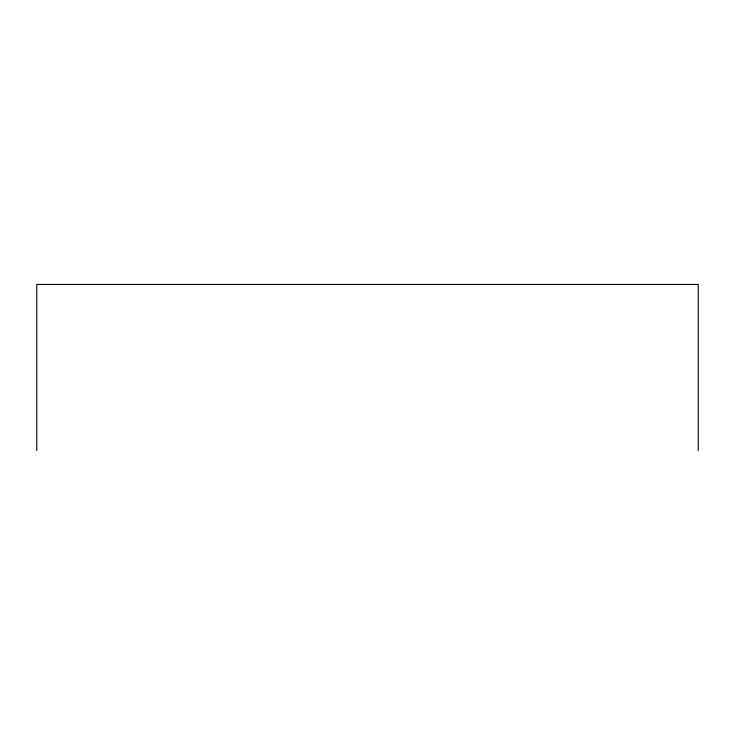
<?xml version="1.0" encoding="UTF-8"?>
<svg xmlns="http://www.w3.org/2000/svg" width="735" height="735" viewBox="0 0 735 735"><rect width="100%" height="100%" fill="white"/><g stroke="black" fill="none" stroke-linecap="round" stroke-linejoin="round"><path stroke-width="1.1" d="M698.25 450.564L698.25 284.436L36.75 284.436L36.75 450.564"/></g></svg>
